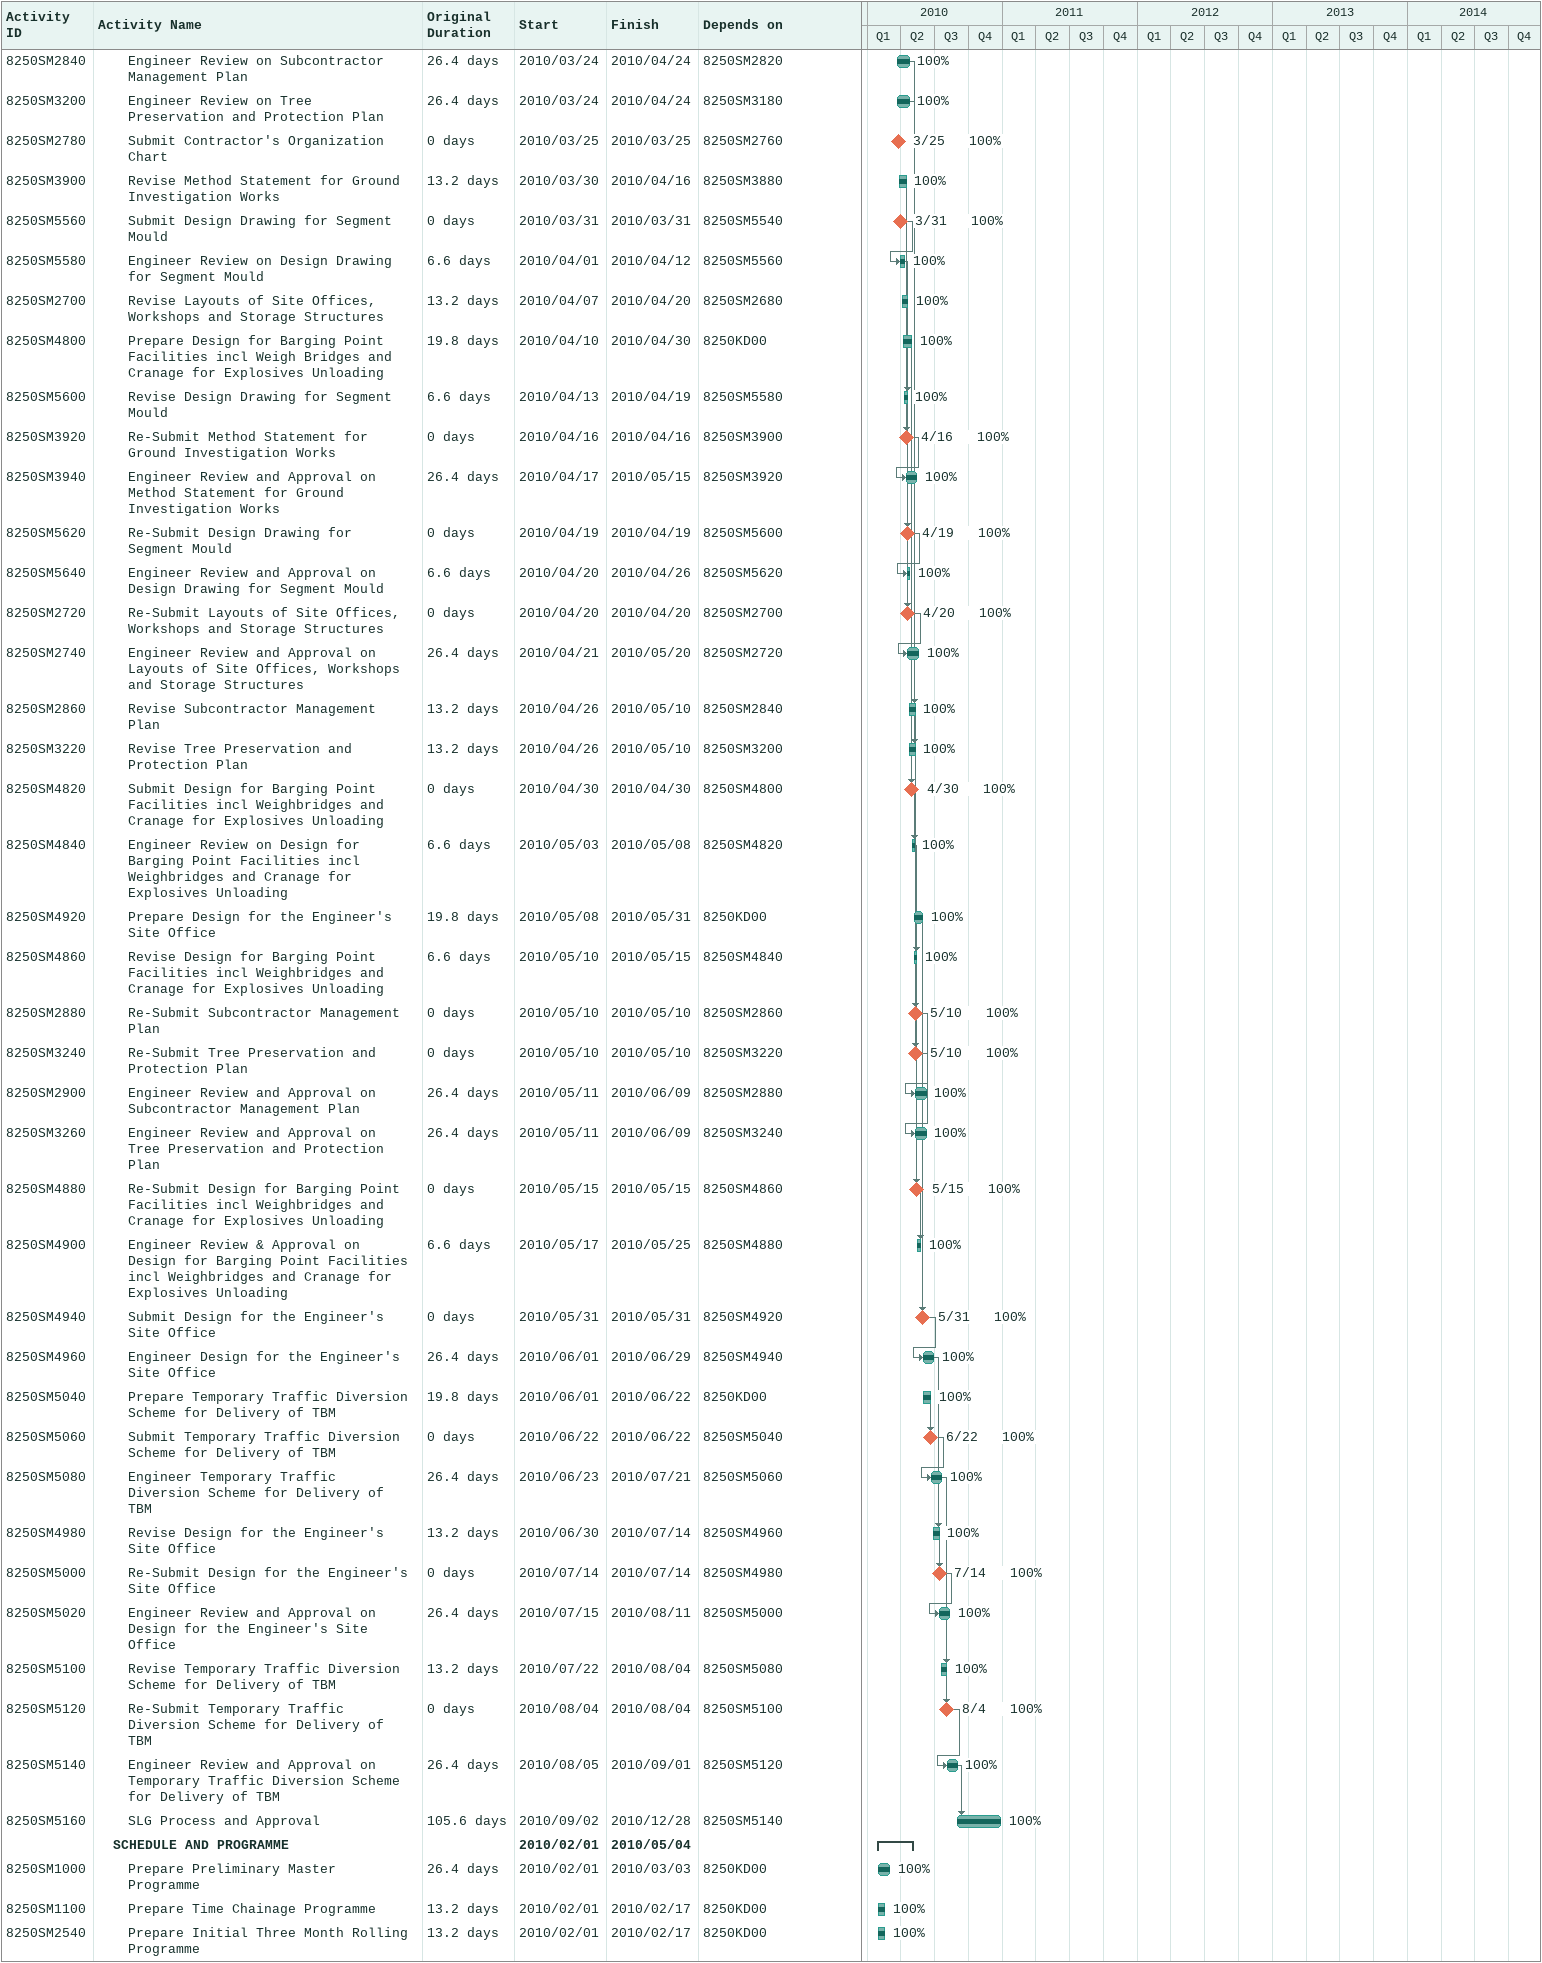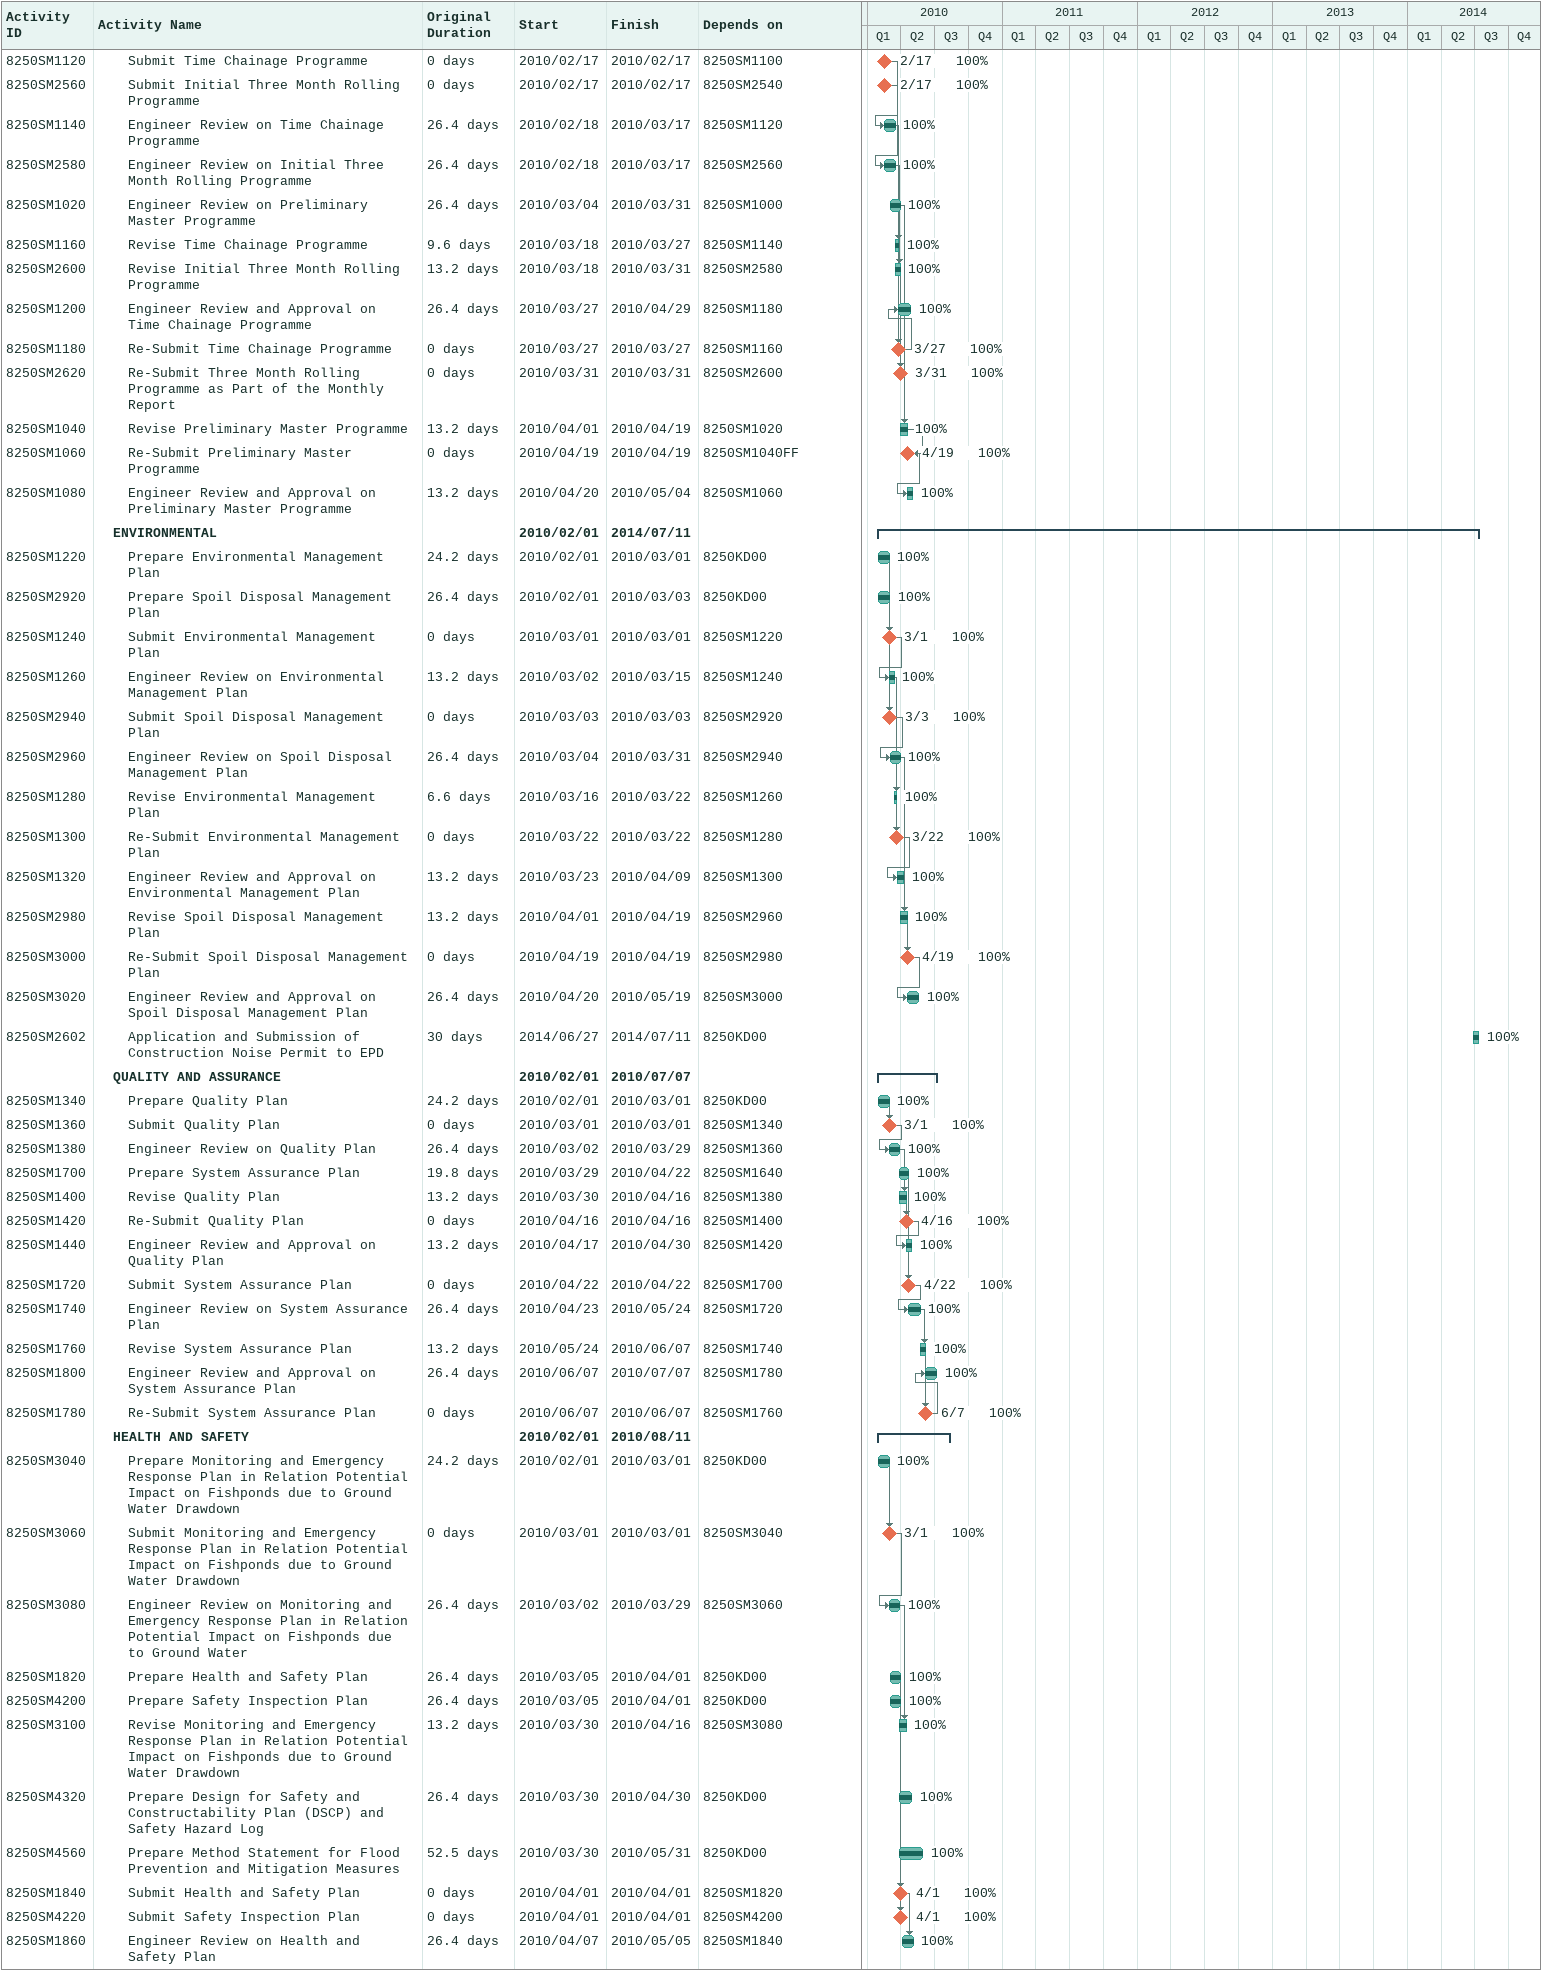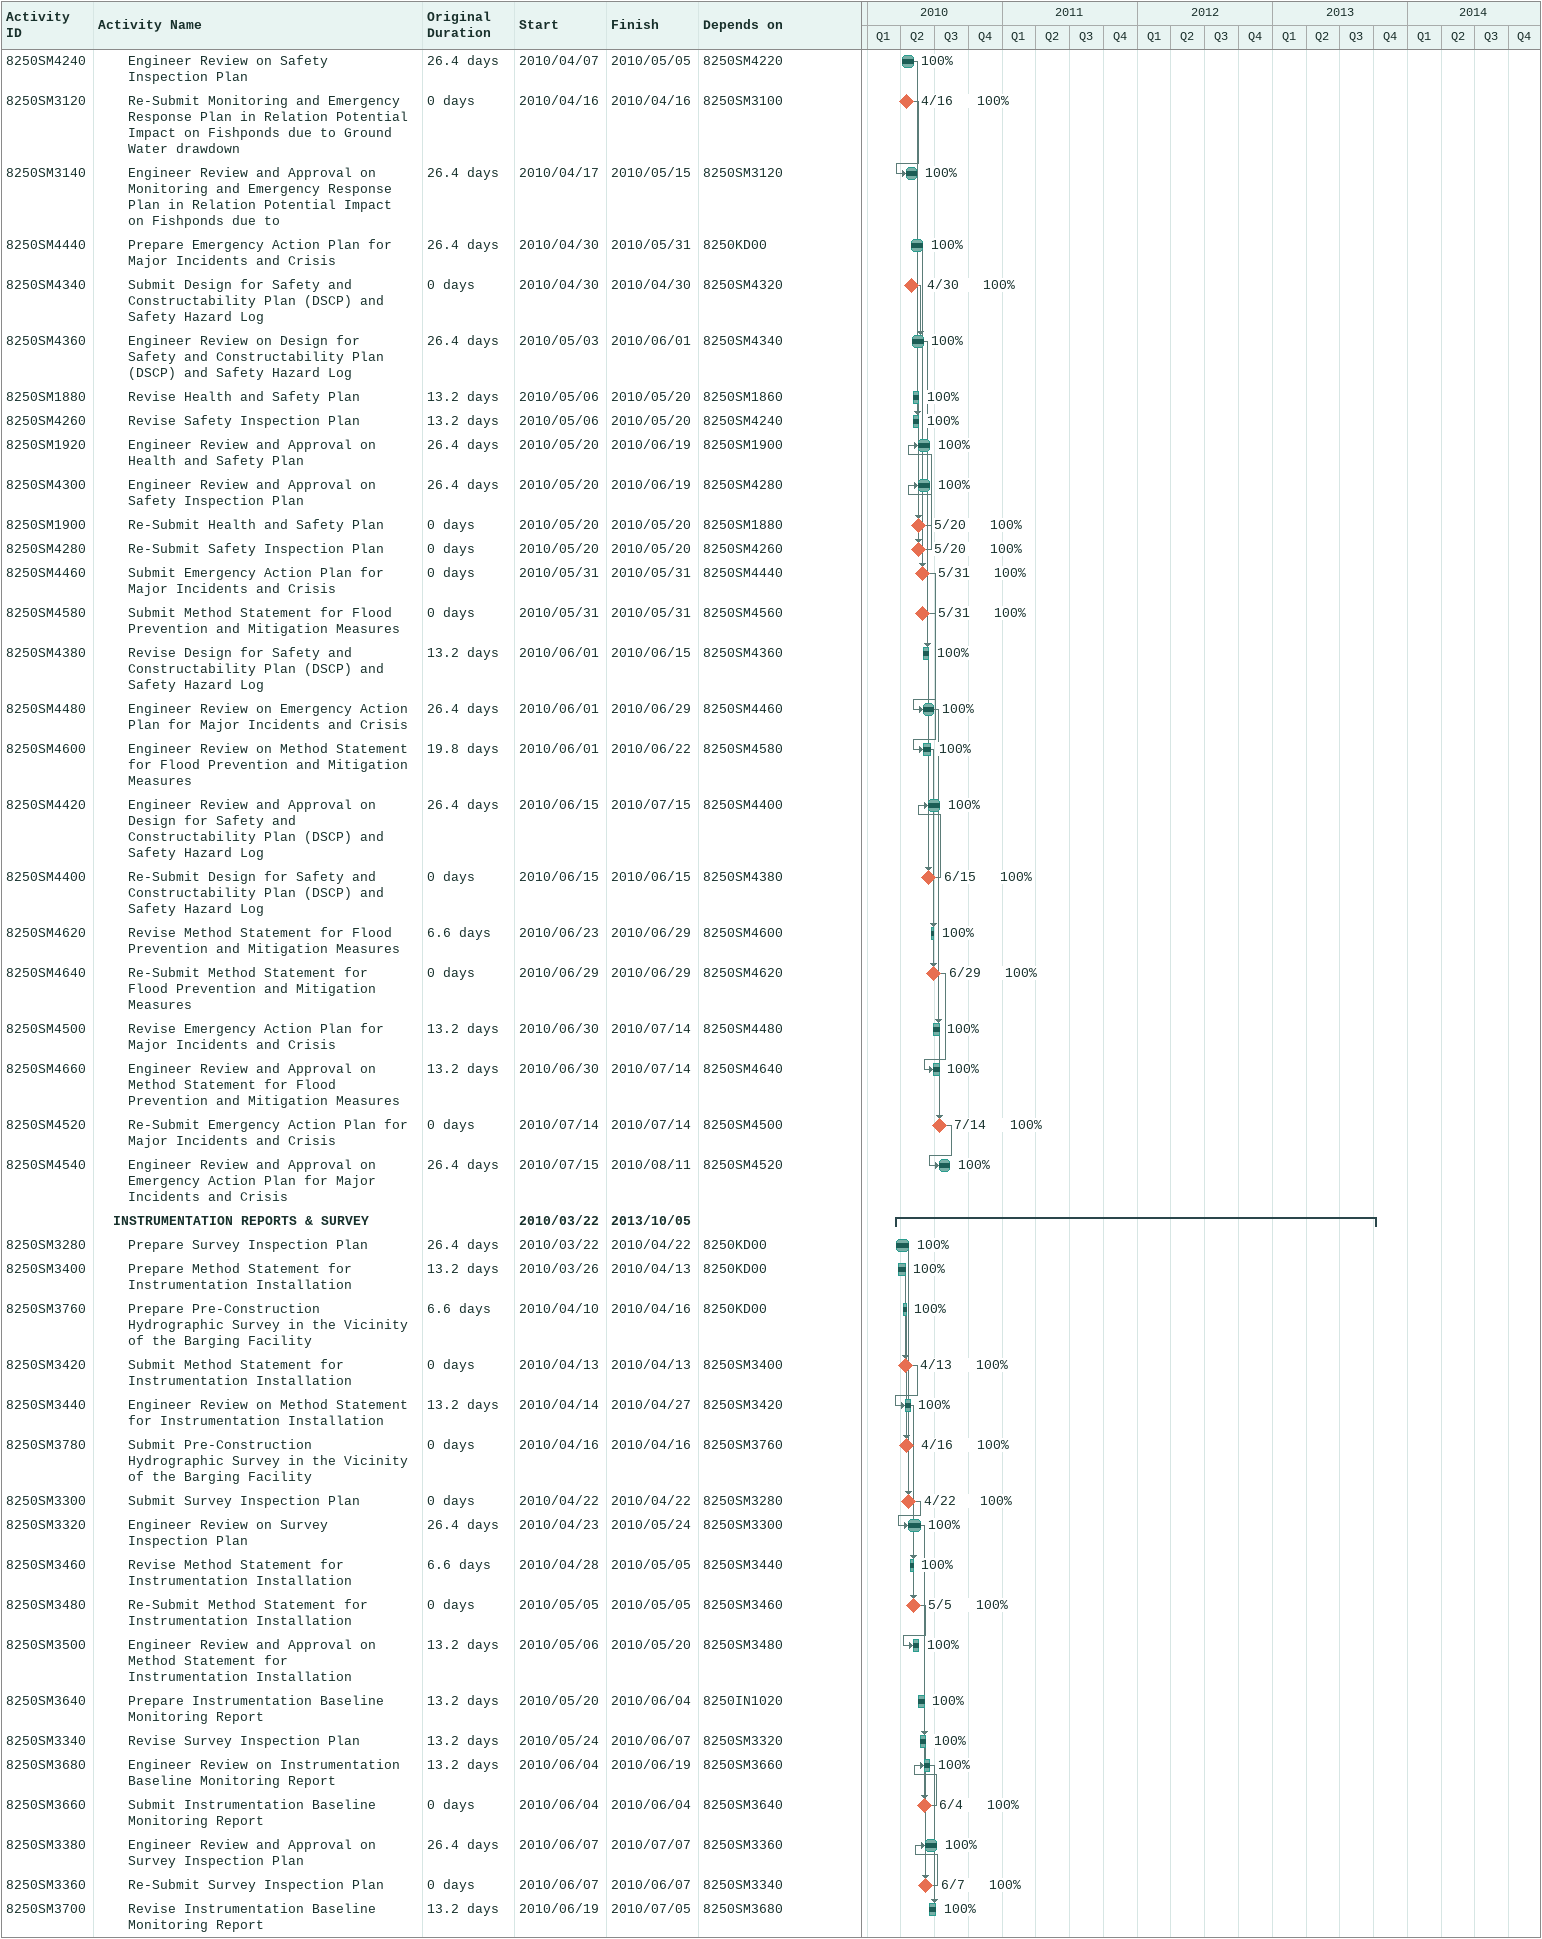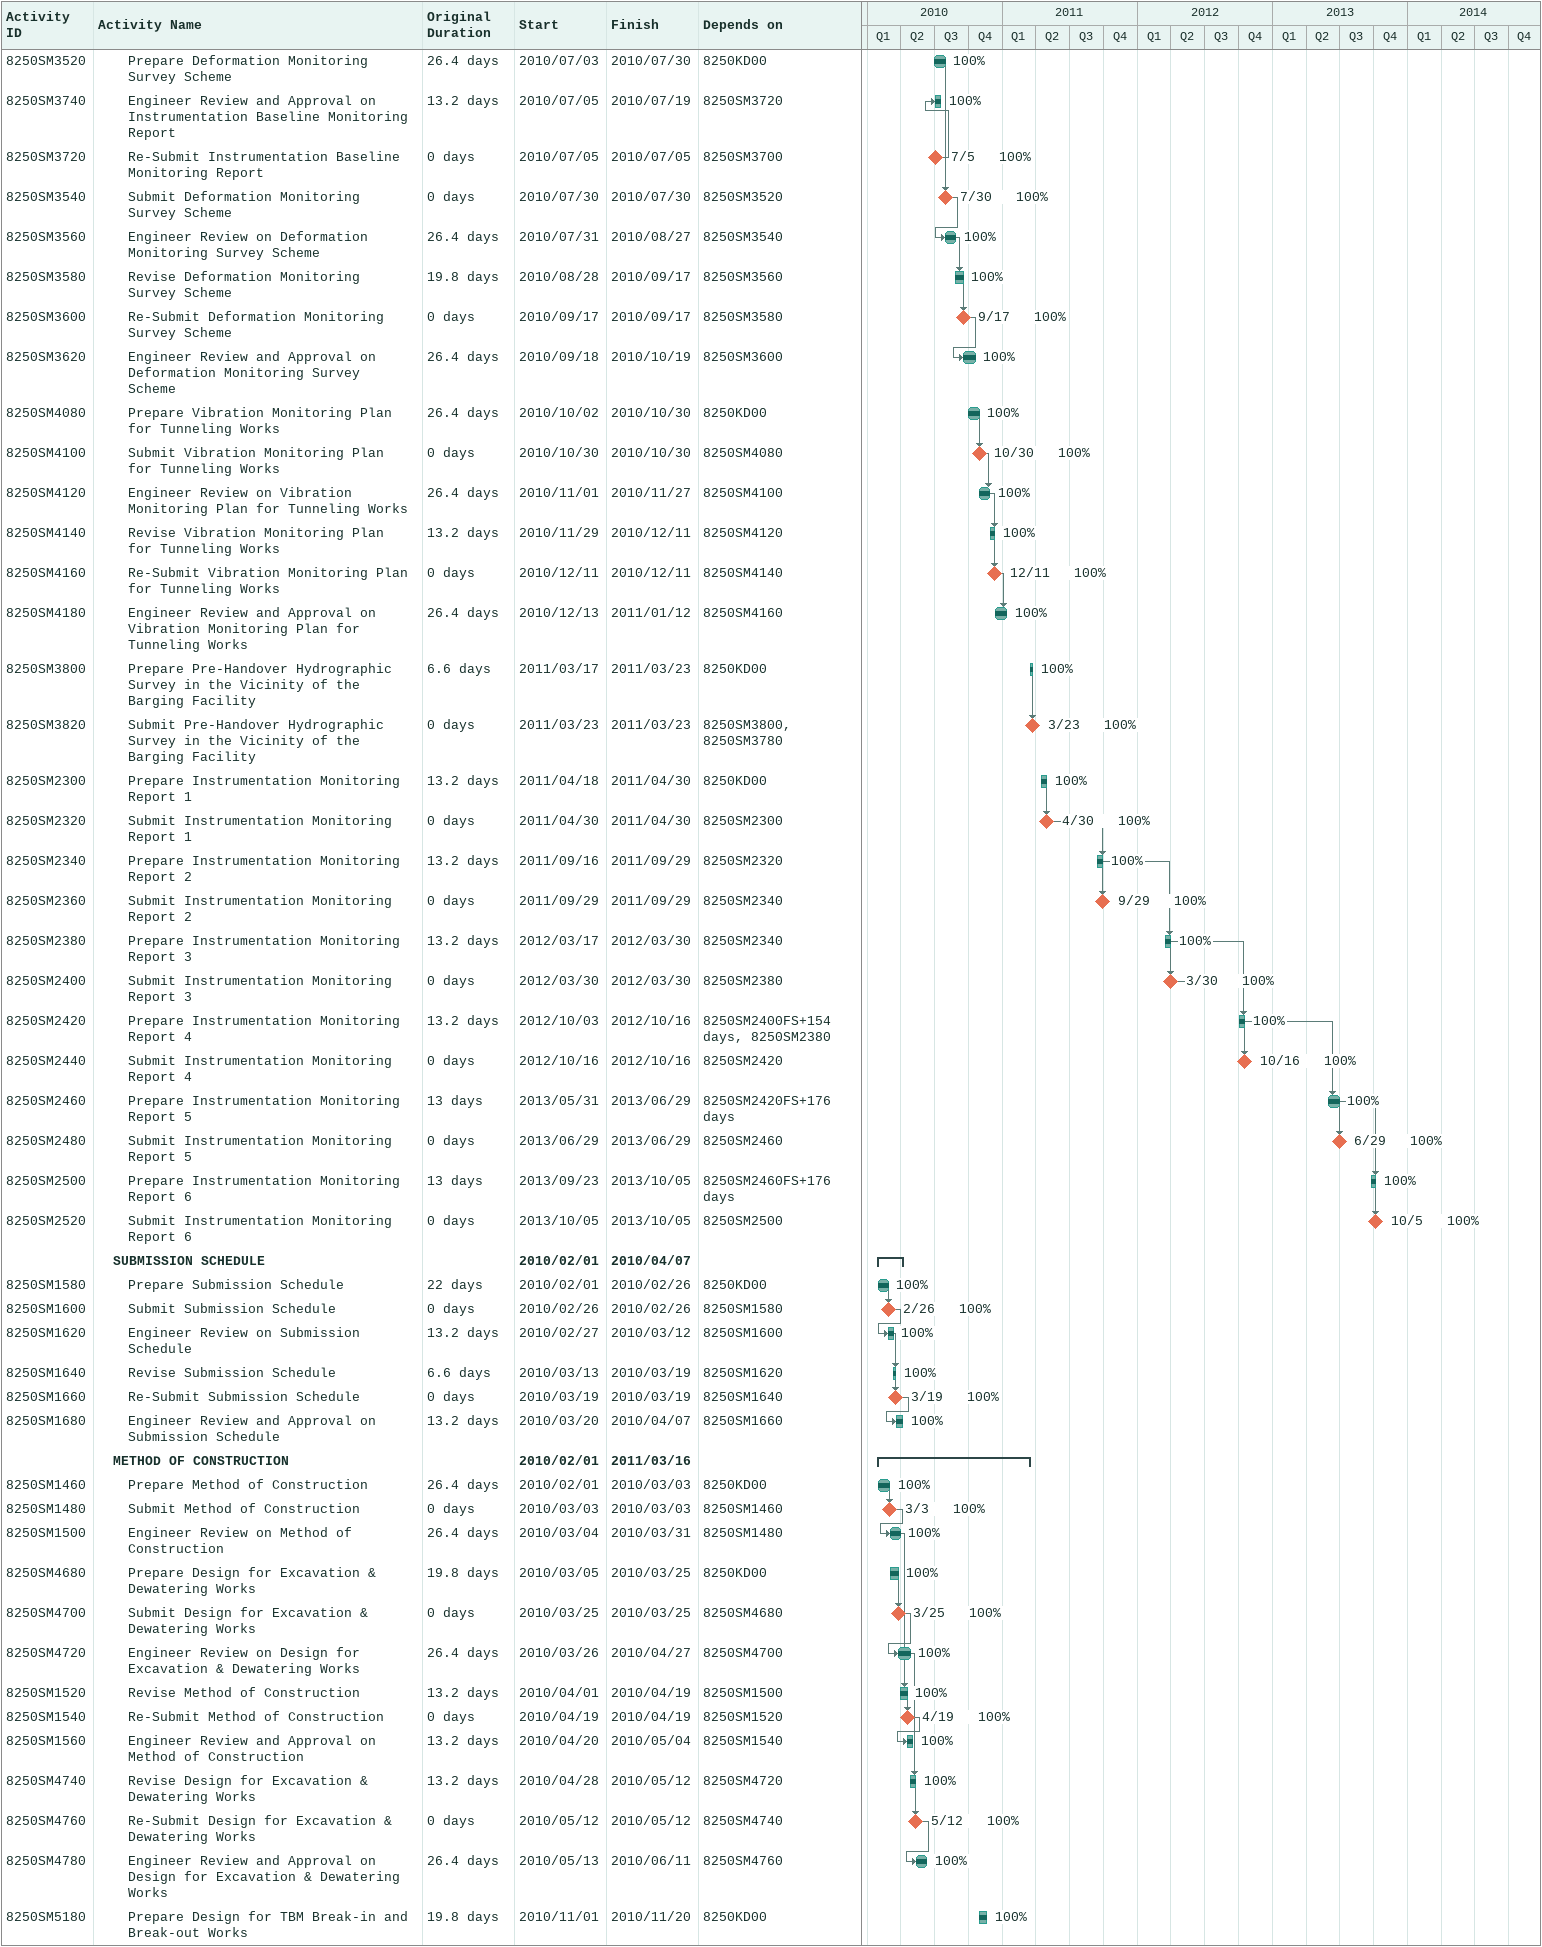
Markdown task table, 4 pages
| ID | Level | Task | Original duration | Start | Finish | Predecessors | % complete |
|---|---|---|---|---|---|---|---|
| 8250SM2840 | 3 | Engineer Review on Subcontractor Management Plan | 26.4d | 2010-03-24 | 2010-04-24 | 8250SM2820 | 100 |
| 8250SM3200 | 3 | Engineer Review on Tree Preservation and Protection Plan | 26.4d | 2010-03-24 | 2010-04-24 | 8250SM3180 | 100 |
| 8250SM2780 | 3 | Submit Contractor's Organization Chart | 0d | 2010-03-25 | 2010-03-25 | 8250SM2760 | 100 |
| 8250SM3900 | 3 | Revise Method Statement for Ground Investigation Works | 13.2d | 2010-03-30 | 2010-04-16 | 8250SM3880 | 100 |
| 8250SM5560 | 3 | Submit Design Drawing for Segment Mould | 0d | 2010-03-31 | 2010-03-31 | 8250SM5540 | 100 |
| 8250SM5580 | 3 | Engineer Review on Design Drawing for Segment Mould | 6.6d | 2010-04-01 | 2010-04-12 | 8250SM5560 | 100 |
| 8250SM2700 | 3 | Revise Layouts of Site Offices, Workshops and Storage Structures | 13.2d | 2010-04-07 | 2010-04-20 | 8250SM2680 | 100 |
| 8250SM4800 | 3 | Prepare Design for Barging Point Facilities incl Weigh Bridges and Cranage for Explosives Unloading | 19.8d | 2010-04-10 | 2010-04-30 | 8250KD00 | 100 |
| 8250SM5600 | 3 | Revise Design Drawing for Segment Mould | 6.6d | 2010-04-13 | 2010-04-19 | 8250SM5580 | 100 |
| 8250SM3920 | 3 | Re-Submit Method Statement for Ground Investigation Works | 0d | 2010-04-16 | 2010-04-16 | 8250SM3900 | 100 |
| 8250SM3940 | 3 | Engineer Review and Approval on Method Statement for Ground Investigation Works | 26.4d | 2010-04-17 | 2010-05-15 | 8250SM3920 | 100 |
| 8250SM5620 | 3 | Re-Submit Design Drawing for Segment Mould | 0d | 2010-04-19 | 2010-04-19 | 8250SM5600 | 100 |
| 8250SM5640 | 3 | Engineer Review and Approval on Design Drawing for Segment Mould | 6.6d | 2010-04-20 | 2010-04-26 | 8250SM5620 | 100 |
| 8250SM2720 | 3 | Re-Submit Layouts of Site Offices, Workshops and Storage Structures | 0d | 2010-04-20 | 2010-04-20 | 8250SM2700 | 100 |
| 8250SM2740 | 3 | Engineer Review and Approval on Layouts of Site Offices, Workshops and Storage Structures | 26.4d | 2010-04-21 | 2010-05-20 | 8250SM2720 | 100 |
| 8250SM2860 | 3 | Revise Subcontractor Management Plan | 13.2d | 2010-04-26 | 2010-05-10 | 8250SM2840 | 100 |
| 8250SM3220 | 3 | Revise Tree Preservation and Protection Plan | 13.2d | 2010-04-26 | 2010-05-10 | 8250SM3200 | 100 |
| 8250SM4820 | 3 | Submit Design for Barging Point Facilities incl Weighbridges and Cranage for Explosives Unloading | 0d | 2010-04-30 | 2010-04-30 | 8250SM4800 | 100 |
| 8250SM4840 | 3 | Engineer Review on Design for Barging Point Facilities incl Weighbridges and Cranage for Explosives Unloading | 6.6d | 2010-05-03 | 2010-05-08 | 8250SM4820 | 100 |
| 8250SM4920 | 3 | Prepare Design for the Engineer's Site Office | 19.8d | 2010-05-08 | 2010-05-31 | 8250KD00 | 100 |
| 8250SM4860 | 3 | Revise Design for Barging Point Facilities incl Weighbridges and Cranage for Explosives Unloading | 6.6d | 2010-05-10 | 2010-05-15 | 8250SM4840 | 100 |
| 8250SM2880 | 3 | Re-Submit Subcontractor Management Plan | 0d | 2010-05-10 | 2010-05-10 | 8250SM2860 | 100 |
| 8250SM3240 | 3 | Re-Submit Tree Preservation and Protection Plan | 0d | 2010-05-10 | 2010-05-10 | 8250SM3220 | 100 |
| 8250SM2900 | 3 | Engineer Review and Approval on Subcontractor Management Plan | 26.4d | 2010-05-11 | 2010-06-09 | 8250SM2880 | 100 |
| 8250SM3260 | 3 | Engineer Review and Approval on Tree Preservation and Protection Plan | 26.4d | 2010-05-11 | 2010-06-09 | 8250SM3240 | 100 |
| 8250SM4880 | 3 | Re-Submit Design for Barging Point Facilities incl Weighbridges and Cranage for Explosives Unloading | 0d | 2010-05-15 | 2010-05-15 | 8250SM4860 | 100 |
| 8250SM4900 | 3 | Engineer Review & Approval on Design for Barging Point Facilities incl Weighbridges and Cranage for Explosives Unloading | 6.6d | 2010-05-17 | 2010-05-25 | 8250SM4880 | 100 |
| 8250SM4940 | 3 | Submit Design for the Engineer's Site Office | 0d | 2010-05-31 | 2010-05-31 | 8250SM4920 | 100 |
| 8250SM4960 | 3 | Engineer Design for the Engineer's Site Office | 26.4d | 2010-06-01 | 2010-06-29 | 8250SM4940 | 100 |
| 8250SM5040 | 3 | Prepare Temporary Traffic Diversion Scheme for Delivery of TBM | 19.8d | 2010-06-01 | 2010-06-22 | 8250KD00 | 100 |
| 8250SM5060 | 3 | Submit Temporary Traffic Diversion Scheme for Delivery of TBM | 0d | 2010-06-22 | 2010-06-22 | 8250SM5040 | 100 |
| 8250SM5080 | 3 | Engineer Temporary Traffic Diversion Scheme for Delivery of TBM | 26.4d | 2010-06-23 | 2010-07-21 | 8250SM5060 | 100 |
| 8250SM4980 | 3 | Revise Design for the Engineer's Site Office | 13.2d | 2010-06-30 | 2010-07-14 | 8250SM4960 | 100 |
| 8250SM5000 | 3 | Re-Submit Design for the Engineer's Site Office | 0d | 2010-07-14 | 2010-07-14 | 8250SM4980 | 100 |
| 8250SM5020 | 3 | Engineer Review and Approval on Design for the Engineer's Site Office | 26.4d | 2010-07-15 | 2010-08-11 | 8250SM5000 | 100 |
| 8250SM5100 | 3 | Revise Temporary Traffic Diversion Scheme for Delivery of TBM | 13.2d | 2010-07-22 | 2010-08-04 | 8250SM5080 | 100 |
| 8250SM5120 | 3 | Re-Submit Temporary Traffic Diversion Scheme for Delivery of TBM | 0d | 2010-08-04 | 2010-08-04 | 8250SM5100 | 100 |
| 8250SM5140 | 3 | Engineer Review and Approval on Temporary Traffic Diversion Scheme for Delivery of TBM | 26.4d | 2010-08-05 | 2010-09-01 | 8250SM5120 | 100 |
| 8250SM5160 | 3 | SLG Process and Approval | 105.6d | 2010-09-02 | 2010-12-28 | 8250SM5140 | 100 |
|  | 2 | **SCHEDULE AND PROGRAMME** |  | 2010-02-01 | 2010-05-04 |  |  |
| 8250SM1000 | 3 | Prepare Preliminary Master Programme | 26.4d | 2010-02-01 | 2010-03-03 | 8250KD00 | 100 |
| 8250SM1100 | 3 | Prepare Time Chainage Programme | 13.2d | 2010-02-01 | 2010-02-17 | 8250KD00 | 100 |
| 8250SM2540 | 3 | Prepare Initial Three Month Rolling Programme | 13.2d | 2010-02-01 | 2010-02-17 | 8250KD00 | 100 |
| 8250SM1120 | 3 | Submit Time Chainage Programme | 0d | 2010-02-17 | 2010-02-17 | 8250SM1100 | 100 |
| 8250SM2560 | 3 | Submit Initial Three Month Rolling Programme | 0d | 2010-02-17 | 2010-02-17 | 8250SM2540 | 100 |
| 8250SM1140 | 3 | Engineer Review on Time Chainage Programme | 26.4d | 2010-02-18 | 2010-03-17 | 8250SM1120 | 100 |
| 8250SM2580 | 3 | Engineer Review on Initial Three Month Rolling Programme | 26.4d | 2010-02-18 | 2010-03-17 | 8250SM2560 | 100 |
| 8250SM1020 | 3 | Engineer Review on Preliminary Master Programme | 26.4d | 2010-03-04 | 2010-03-31 | 8250SM1000 | 100 |
| 8250SM1160 | 3 | Revise Time Chainage Programme | 9.6d | 2010-03-18 | 2010-03-27 | 8250SM1140 | 100 |
| 8250SM2600 | 3 | Revise Initial Three Month Rolling Programme | 13.2d | 2010-03-18 | 2010-03-31 | 8250SM2580 | 100 |
| 8250SM1200 | 3 | Engineer Review and Approval on Time Chainage Programme | 26.4d | 2010-03-27 | 2010-04-29 | 8250SM1180 | 100 |
| 8250SM1180 | 3 | Re-Submit Time Chainage Programme | 0d | 2010-03-27 | 2010-03-27 | 8250SM1160 | 100 |
| 8250SM2620 | 3 | Re-Submit Three Month Rolling Programme as Part of the Monthly Report | 0d | 2010-03-31 | 2010-03-31 | 8250SM2600 | 100 |
| 8250SM1040 | 3 | Revise Preliminary Master Programme | 13.2d | 2010-04-01 | 2010-04-19 | 8250SM1020 | 100 |
| 8250SM1060 | 3 | Re-Submit Preliminary Master Programme | 0d | 2010-04-19 | 2010-04-19 | 8250SM1040FF | 100 |
| 8250SM1080 | 3 | Engineer Review and Approval on Preliminary Master Programme | 13.2d | 2010-04-20 | 2010-05-04 | 8250SM1060 | 100 |
|  | 2 | **ENVIRONMENTAL** |  | 2010-02-01 | 2014-07-11 |  |  |
| 8250SM1220 | 3 | Prepare Environmental Management Plan | 24.2d | 2010-02-01 | 2010-03-01 | 8250KD00 | 100 |
| 8250SM2920 | 3 | Prepare Spoil Disposal Management Plan | 26.4d | 2010-02-01 | 2010-03-03 | 8250KD00 | 100 |
| 8250SM1240 | 3 | Submit Environmental Management Plan | 0d | 2010-03-01 | 2010-03-01 | 8250SM1220 | 100 |
| 8250SM1260 | 3 | Engineer Review on Environmental Management Plan | 13.2d | 2010-03-02 | 2010-03-15 | 8250SM1240 | 100 |
| 8250SM2940 | 3 | Submit Spoil Disposal Management Plan | 0d | 2010-03-03 | 2010-03-03 | 8250SM2920 | 100 |
| 8250SM2960 | 3 | Engineer Review on Spoil Disposal Management Plan | 26.4d | 2010-03-04 | 2010-03-31 | 8250SM2940 | 100 |
| 8250SM1280 | 3 | Revise Environmental Management Plan | 6.6d | 2010-03-16 | 2010-03-22 | 8250SM1260 | 100 |
| 8250SM1300 | 3 | Re-Submit Environmental Management Plan | 0d | 2010-03-22 | 2010-03-22 | 8250SM1280 | 100 |
| 8250SM1320 | 3 | Engineer Review and Approval on Environmental Management Plan | 13.2d | 2010-03-23 | 2010-04-09 | 8250SM1300 | 100 |
| 8250SM2980 | 3 | Revise Spoil Disposal Management Plan | 13.2d | 2010-04-01 | 2010-04-19 | 8250SM2960 | 100 |
| 8250SM3000 | 3 | Re-Submit Spoil Disposal Management Plan | 0d | 2010-04-19 | 2010-04-19 | 8250SM2980 | 100 |
| 8250SM3020 | 3 | Engineer Review and Approval on Spoil Disposal Management Plan | 26.4d | 2010-04-20 | 2010-05-19 | 8250SM3000 | 100 |
| 8250SM2602 | 3 | Application and Submission of Construction Noise Permit to EPD | 30d | 2014-06-27 | 2014-07-11 | 8250KD00 | 100 |
|  | 2 | **QUALITY AND ASSURANCE** |  | 2010-02-01 | 2010-07-07 |  |  |
| 8250SM1340 | 3 | Prepare Quality Plan | 24.2d | 2010-02-01 | 2010-03-01 | 8250KD00 | 100 |
| 8250SM1360 | 3 | Submit Quality Plan | 0d | 2010-03-01 | 2010-03-01 | 8250SM1340 | 100 |
| 8250SM1380 | 3 | Engineer Review on Quality Plan | 26.4d | 2010-03-02 | 2010-03-29 | 8250SM1360 | 100 |
| 8250SM1700 | 3 | Prepare System Assurance Plan | 19.8d | 2010-03-29 | 2010-04-22 | 8250SM1640 | 100 |
| 8250SM1400 | 3 | Revise Quality Plan | 13.2d | 2010-03-30 | 2010-04-16 | 8250SM1380 | 100 |
| 8250SM1420 | 3 | Re-Submit Quality Plan | 0d | 2010-04-16 | 2010-04-16 | 8250SM1400 | 100 |
| 8250SM1440 | 3 | Engineer Review and Approval on Quality Plan | 13.2d | 2010-04-17 | 2010-04-30 | 8250SM1420 | 100 |
| 8250SM1720 | 3 | Submit System Assurance Plan | 0d | 2010-04-22 | 2010-04-22 | 8250SM1700 | 100 |
| 8250SM1740 | 3 | Engineer Review on System Assurance Plan | 26.4d | 2010-04-23 | 2010-05-24 | 8250SM1720 | 100 |
| 8250SM1760 | 3 | Revise System Assurance Plan | 13.2d | 2010-05-24 | 2010-06-07 | 8250SM1740 | 100 |
| 8250SM1800 | 3 | Engineer Review and Approval on System Assurance Plan | 26.4d | 2010-06-07 | 2010-07-07 | 8250SM1780 | 100 |
| 8250SM1780 | 3 | Re-Submit System Assurance Plan | 0d | 2010-06-07 | 2010-06-07 | 8250SM1760 | 100 |
|  | 2 | **HEALTH AND SAFETY** |  | 2010-02-01 | 2010-08-11 |  |  |
| 8250SM3040 | 3 | Prepare Monitoring and Emergency Response Plan in Relation Potential Impact on Fishponds due to Ground Water Drawdown | 24.2d | 2010-02-01 | 2010-03-01 | 8250KD00 | 100 |
| 8250SM3060 | 3 | Submit Monitoring and Emergency Response Plan in Relation Potential Impact on Fishponds due to Ground Water Drawdown | 0d | 2010-03-01 | 2010-03-01 | 8250SM3040 | 100 |
| 8250SM3080 | 3 | Engineer Review on Monitoring and Emergency Response Plan in Relation Potential Impact on Fishponds due to Ground Water | 26.4d | 2010-03-02 | 2010-03-29 | 8250SM3060 | 100 |
| 8250SM1820 | 3 | Prepare Health and Safety Plan | 26.4d | 2010-03-05 | 2010-04-01 | 8250KD00 | 100 |
| 8250SM4200 | 3 | Prepare Safety Inspection Plan | 26.4d | 2010-03-05 | 2010-04-01 | 8250KD00 | 100 |
| 8250SM3100 | 3 | Revise Monitoring and Emergency Response Plan in Relation Potential Impact on Fishponds due to Ground Water Drawdown | 13.2d | 2010-03-30 | 2010-04-16 | 8250SM3080 | 100 |
| 8250SM4320 | 3 | Prepare Design for Safety and Constructability Plan (DSCP) and Safety Hazard Log | 26.4d | 2010-03-30 | 2010-04-30 | 8250KD00 | 100 |
| 8250SM4560 | 3 | Prepare Method Statement for Flood Prevention and Mitigation Measures | 52.5d | 2010-03-30 | 2010-05-31 | 8250KD00 | 100 |
| 8250SM1840 | 3 | Submit Health and Safety Plan | 0d | 2010-04-01 | 2010-04-01 | 8250SM1820 | 100 |
| 8250SM4220 | 3 | Submit Safety Inspection Plan | 0d | 2010-04-01 | 2010-04-01 | 8250SM4200 | 100 |
| 8250SM1860 | 3 | Engineer Review on Health and Safety Plan | 26.4d | 2010-04-07 | 2010-05-05 | 8250SM1840 | 100 |
| 8250SM4240 | 3 | Engineer Review on Safety Inspection Plan | 26.4d | 2010-04-07 | 2010-05-05 | 8250SM4220 | 100 |
| 8250SM3120 | 3 | Re-Submit Monitoring and Emergency Response Plan in Relation Potential Impact on Fishponds due to Ground Water drawdown | 0d | 2010-04-16 | 2010-04-16 | 8250SM3100 | 100 |
| 8250SM3140 | 3 | Engineer Review and Approval on Monitoring and Emergency Response Plan in Relation Potential Impact on Fishponds due to | 26.4d | 2010-04-17 | 2010-05-15 | 8250SM3120 | 100 |
| 8250SM4440 | 3 | Prepare Emergency Action Plan for Major Incidents and Crisis | 26.4d | 2010-04-30 | 2010-05-31 | 8250KD00 | 100 |
| 8250SM4340 | 3 | Submit Design for Safety and Constructability Plan (DSCP) and Safety Hazard Log | 0d | 2010-04-30 | 2010-04-30 | 8250SM4320 | 100 |
| 8250SM4360 | 3 | Engineer Review on Design for Safety and Constructability Plan (DSCP) and Safety Hazard Log | 26.4d | 2010-05-03 | 2010-06-01 | 8250SM4340 | 100 |
| 8250SM1880 | 3 | Revise Health and Safety Plan | 13.2d | 2010-05-06 | 2010-05-20 | 8250SM1860 | 100 |
| 8250SM4260 | 3 | Revise Safety Inspection Plan | 13.2d | 2010-05-06 | 2010-05-20 | 8250SM4240 | 100 |
| 8250SM1920 | 3 | Engineer Review and Approval on Health and Safety Plan | 26.4d | 2010-05-20 | 2010-06-19 | 8250SM1900 | 100 |
| 8250SM4300 | 3 | Engineer Review and Approval on Safety Inspection Plan | 26.4d | 2010-05-20 | 2010-06-19 | 8250SM4280 | 100 |
| 8250SM1900 | 3 | Re-Submit Health and Safety Plan | 0d | 2010-05-20 | 2010-05-20 | 8250SM1880 | 100 |
| 8250SM4280 | 3 | Re-Submit Safety Inspection Plan | 0d | 2010-05-20 | 2010-05-20 | 8250SM4260 | 100 |
| 8250SM4460 | 3 | Submit Emergency Action Plan for Major Incidents and Crisis | 0d | 2010-05-31 | 2010-05-31 | 8250SM4440 | 100 |
| 8250SM4580 | 3 | Submit Method Statement for Flood Prevention and Mitigation Measures | 0d | 2010-05-31 | 2010-05-31 | 8250SM4560 | 100 |
| 8250SM4380 | 3 | Revise Design for Safety and Constructability Plan (DSCP) and Safety Hazard Log | 13.2d | 2010-06-01 | 2010-06-15 | 8250SM4360 | 100 |
| 8250SM4480 | 3 | Engineer Review on Emergency Action Plan for Major Incidents and Crisis | 26.4d | 2010-06-01 | 2010-06-29 | 8250SM4460 | 100 |
| 8250SM4600 | 3 | Engineer Review on Method Statement for Flood Prevention and Mitigation Measures | 19.8d | 2010-06-01 | 2010-06-22 | 8250SM4580 | 100 |
| 8250SM4420 | 3 | Engineer Review and Approval on Design for Safety and Constructability Plan (DSCP) and Safety Hazard Log | 26.4d | 2010-06-15 | 2010-07-15 | 8250SM4400 | 100 |
| 8250SM4400 | 3 | Re-Submit Design for Safety and Constructability Plan (DSCP) and Safety Hazard Log | 0d | 2010-06-15 | 2010-06-15 | 8250SM4380 | 100 |
| 8250SM4620 | 3 | Revise Method Statement for Flood Prevention and Mitigation Measures | 6.6d | 2010-06-23 | 2010-06-29 | 8250SM4600 | 100 |
| 8250SM4640 | 3 | Re-Submit Method Statement for Flood Prevention and Mitigation Measures | 0d | 2010-06-29 | 2010-06-29 | 8250SM4620 | 100 |
| 8250SM4500 | 3 | Revise Emergency Action Plan for Major Incidents and Crisis | 13.2d | 2010-06-30 | 2010-07-14 | 8250SM4480 | 100 |
| 8250SM4660 | 3 | Engineer Review and Approval on Method Statement for Flood Prevention and Mitigation Measures | 13.2d | 2010-06-30 | 2010-07-14 | 8250SM4640 | 100 |
| 8250SM4520 | 3 | Re-Submit Emergency Action Plan for Major Incidents and Crisis | 0d | 2010-07-14 | 2010-07-14 | 8250SM4500 | 100 |
| 8250SM4540 | 3 | Engineer Review and Approval on Emergency Action Plan for Major Incidents and Crisis | 26.4d | 2010-07-15 | 2010-08-11 | 8250SM4520 | 100 |
|  | 2 | **INSTRUMENTATION REPORTS & SURVEY** |  | 2010-03-22 | 2013-10-05 |  |  |
| 8250SM3280 | 3 | Prepare Survey Inspection Plan | 26.4d | 2010-03-22 | 2010-04-22 | 8250KD00 | 100 |
| 8250SM3400 | 3 | Prepare Method Statement for Instrumentation Installation | 13.2d | 2010-03-26 | 2010-04-13 | 8250KD00 | 100 |
| 8250SM3760 | 3 | Prepare Pre-Construction Hydrographic Survey in the Vicinity of the Barging Facility | 6.6d | 2010-04-10 | 2010-04-16 | 8250KD00 | 100 |
| 8250SM3420 | 3 | Submit Method Statement for Instrumentation Installation | 0d | 2010-04-13 | 2010-04-13 | 8250SM3400 | 100 |
| 8250SM3440 | 3 | Engineer Review on Method Statement for Instrumentation Installation | 13.2d | 2010-04-14 | 2010-04-27 | 8250SM3420 | 100 |
| 8250SM3780 | 3 | Submit Pre-Construction Hydrographic Survey in the Vicinity of the Barging Facility | 0d | 2010-04-16 | 2010-04-16 | 8250SM3760 | 100 |
| 8250SM3300 | 3 | Submit Survey Inspection Plan | 0d | 2010-04-22 | 2010-04-22 | 8250SM3280 | 100 |
| 8250SM3320 | 3 | Engineer Review on Survey Inspection Plan | 26.4d | 2010-04-23 | 2010-05-24 | 8250SM3300 | 100 |
| 8250SM3460 | 3 | Revise Method Statement for Instrumentation Installation | 6.6d | 2010-04-28 | 2010-05-05 | 8250SM3440 | 100 |
| 8250SM3480 | 3 | Re-Submit Method Statement for Instrumentation Installation | 0d | 2010-05-05 | 2010-05-05 | 8250SM3460 | 100 |
| 8250SM3500 | 3 | Engineer Review and Approval on Method Statement for Instrumentation Installation | 13.2d | 2010-05-06 | 2010-05-20 | 8250SM3480 | 100 |
| 8250SM3640 | 3 | Prepare Instrumentation Baseline Monitoring Report | 13.2d | 2010-05-20 | 2010-06-04 | 8250IN1020 | 100 |
| 8250SM3340 | 3 | Revise Survey Inspection Plan | 13.2d | 2010-05-24 | 2010-06-07 | 8250SM3320 | 100 |
| 8250SM3680 | 3 | Engineer Review on Instrumentation Baseline Monitoring Report | 13.2d | 2010-06-04 | 2010-06-19 | 8250SM3660 | 100 |
| 8250SM3660 | 3 | Submit Instrumentation Baseline Monitoring Report | 0d | 2010-06-04 | 2010-06-04 | 8250SM3640 | 100 |
| 8250SM3380 | 3 | Engineer Review and Approval on Survey Inspection Plan | 26.4d | 2010-06-07 | 2010-07-07 | 8250SM3360 | 100 |
| 8250SM3360 | 3 | Re-Submit Survey Inspection Plan | 0d | 2010-06-07 | 2010-06-07 | 8250SM3340 | 100 |
| 8250SM3700 | 3 | Revise Instrumentation Baseline Monitoring Report | 13.2d | 2010-06-19 | 2010-07-05 | 8250SM3680 | 100 |
| 8250SM3520 | 3 | Prepare Deformation Monitoring Survey Scheme | 26.4d | 2010-07-03 | 2010-07-30 | 8250KD00 | 100 |
| 8250SM3740 | 3 | Engineer Review and Approval on Instrumentation Baseline Monitoring Report | 13.2d | 2010-07-05 | 2010-07-19 | 8250SM3720 | 100 |
| 8250SM3720 | 3 | Re-Submit Instrumentation Baseline Monitoring Report | 0d | 2010-07-05 | 2010-07-05 | 8250SM3700 | 100 |
| 8250SM3540 | 3 | Submit Deformation Monitoring Survey Scheme | 0d | 2010-07-30 | 2010-07-30 | 8250SM3520 | 100 |
| 8250SM3560 | 3 | Engineer Review on Deformation Monitoring Survey Scheme | 26.4d | 2010-07-31 | 2010-08-27 | 8250SM3540 | 100 |
| 8250SM3580 | 3 | Revise Deformation Monitoring Survey Scheme | 19.8d | 2010-08-28 | 2010-09-17 | 8250SM3560 | 100 |
| 8250SM3600 | 3 | Re-Submit Deformation Monitoring Survey Scheme | 0d | 2010-09-17 | 2010-09-17 | 8250SM3580 | 100 |
| 8250SM3620 | 3 | Engineer Review and Approval on Deformation Monitoring Survey Scheme | 26.4d | 2010-09-18 | 2010-10-19 | 8250SM3600 | 100 |
| 8250SM4080 | 3 | Prepare Vibration Monitoring Plan for Tunneling Works | 26.4d | 2010-10-02 | 2010-10-30 | 8250KD00 | 100 |
| 8250SM4100 | 3 | Submit Vibration Monitoring Plan for Tunneling Works | 0d | 2010-10-30 | 2010-10-30 | 8250SM4080 | 100 |
| 8250SM4120 | 3 | Engineer Review on Vibration Monitoring Plan for Tunneling Works | 26.4d | 2010-11-01 | 2010-11-27 | 8250SM4100 | 100 |
| 8250SM4140 | 3 | Revise Vibration Monitoring Plan for Tunneling Works | 13.2d | 2010-11-29 | 2010-12-11 | 8250SM4120 | 100 |
| 8250SM4160 | 3 | Re-Submit Vibration Monitoring Plan for Tunneling Works | 0d | 2010-12-11 | 2010-12-11 | 8250SM4140 | 100 |
| 8250SM4180 | 3 | Engineer Review and Approval on Vibration Monitoring Plan for Tunneling Works | 26.4d | 2010-12-13 | 2011-01-12 | 8250SM4160 | 100 |
| 8250SM3800 | 3 | Prepare Pre-Handover Hydrographic Survey in the Vicinity of the Barging Facility | 6.6d | 2011-03-17 | 2011-03-23 | 8250KD00 | 100 |
| 8250SM3820 | 3 | Submit Pre-Handover Hydrographic Survey in the Vicinity of the Barging Facility | 0d | 2011-03-23 | 2011-03-23 | 8250SM3800, 8250SM3780 | 100 |
| 8250SM2300 | 3 | Prepare Instrumentation Monitoring Report 1 | 13.2d | 2011-04-18 | 2011-04-30 | 8250KD00 | 100 |
| 8250SM2320 | 3 | Submit Instrumentation Monitoring Report 1 | 0d | 2011-04-30 | 2011-04-30 | 8250SM2300 | 100 |
| 8250SM2340 | 3 | Prepare Instrumentation Monitoring Report 2 | 13.2d | 2011-09-16 | 2011-09-29 | 8250SM2320 | 100 |
| 8250SM2360 | 3 | Submit Instrumentation Monitoring Report 2 | 0d | 2011-09-29 | 2011-09-29 | 8250SM2340 | 100 |
| 8250SM2380 | 3 | Prepare Instrumentation Monitoring Report 3 | 13.2d | 2012-03-17 | 2012-03-30 | 8250SM2340 | 100 |
| 8250SM2400 | 3 | Submit Instrumentation Monitoring Report 3 | 0d | 2012-03-30 | 2012-03-30 | 8250SM2380 | 100 |
| 8250SM2420 | 3 | Prepare Instrumentation Monitoring Report 4 | 13.2d | 2012-10-03 | 2012-10-16 | 8250SM2400FS+154d, 8250SM2380 | 100 |
| 8250SM2440 | 3 | Submit Instrumentation Monitoring Report 4 | 0d | 2012-10-16 | 2012-10-16 | 8250SM2420 | 100 |
| 8250SM2460 | 3 | Prepare Instrumentation Monitoring Report 5 | 13d | 2013-05-31 | 2013-06-29 | 8250SM2420FS+176d | 100 |
| 8250SM2480 | 3 | Submit Instrumentation Monitoring Report 5 | 0d | 2013-06-29 | 2013-06-29 | 8250SM2460 | 100 |
| 8250SM2500 | 3 | Prepare Instrumentation Monitoring Report 6 | 13d | 2013-09-23 | 2013-10-05 | 8250SM2460FS+176d | 100 |
| 8250SM2520 | 3 | Submit Instrumentation Monitoring Report 6 | 0d | 2013-10-05 | 2013-10-05 | 8250SM2500 | 100 |
|  | 2 | **SUBMISSION SCHEDULE** |  | 2010-02-01 | 2010-04-07 |  |  |
| 8250SM1580 | 3 | Prepare Submission Schedule | 22d | 2010-02-01 | 2010-02-26 | 8250KD00 | 100 |
| 8250SM1600 | 3 | Submit Submission Schedule | 0d | 2010-02-26 | 2010-02-26 | 8250SM1580 | 100 |
| 8250SM1620 | 3 | Engineer Review on Submission Schedule | 13.2d | 2010-02-27 | 2010-03-12 | 8250SM1600 | 100 |
| 8250SM1640 | 3 | Revise Submission Schedule | 6.6d | 2010-03-13 | 2010-03-19 | 8250SM1620 | 100 |
| 8250SM1660 | 3 | Re-Submit Submission Schedule | 0d | 2010-03-19 | 2010-03-19 | 8250SM1640 | 100 |
| 8250SM1680 | 3 | Engineer Review and Approval on Submission Schedule | 13.2d | 2010-03-20 | 2010-04-07 | 8250SM1660 | 100 |
|  | 2 | **METHOD OF CONSTRUCTION** |  | 2010-02-01 | 2011-03-16 |  |  |
| 8250SM1460 | 3 | Prepare Method of Construction | 26.4d | 2010-02-01 | 2010-03-03 | 8250KD00 | 100 |
| 8250SM1480 | 3 | Submit Method of Construction | 0d | 2010-03-03 | 2010-03-03 | 8250SM1460 | 100 |
| 8250SM1500 | 3 | Engineer Review on Method of Construction | 26.4d | 2010-03-04 | 2010-03-31 | 8250SM1480 | 100 |
| 8250SM4680 | 3 | Prepare Design for Excavation & Dewatering Works | 19.8d | 2010-03-05 | 2010-03-25 | 8250KD00 | 100 |
| 8250SM4700 | 3 | Submit Design for Excavation & Dewatering Works | 0d | 2010-03-25 | 2010-03-25 | 8250SM4680 | 100 |
| 8250SM4720 | 3 | Engineer Review on Design for Excavation & Dewatering Works | 26.4d | 2010-03-26 | 2010-04-27 | 8250SM4700 | 100 |
| 8250SM1520 | 3 | Revise Method of Construction | 13.2d | 2010-04-01 | 2010-04-19 | 8250SM1500 | 100 |
| 8250SM1540 | 3 | Re-Submit Method of Construction | 0d | 2010-04-19 | 2010-04-19 | 8250SM1520 | 100 |
| 8250SM1560 | 3 | Engineer Review and Approval on Method of Construction | 13.2d | 2010-04-20 | 2010-05-04 | 8250SM1540 | 100 |
| 8250SM4740 | 3 | Revise Design for Excavation & Dewatering Works | 13.2d | 2010-04-28 | 2010-05-12 | 8250SM4720 | 100 |
| 8250SM4760 | 3 | Re-Submit Design for Excavation & Dewatering Works | 0d | 2010-05-12 | 2010-05-12 | 8250SM4740 | 100 |
| 8250SM4780 | 3 | Engineer Review and Approval on Design for Excavation & Dewatering Works | 26.4d | 2010-05-13 | 2010-06-11 | 8250SM4760 | 100 |
| 8250SM5180 | 3 | Prepare Design for TBM Break-in and Break-out Works | 19.8d | 2010-11-01 | 2010-11-20 | 8250KD00 | 100 |
